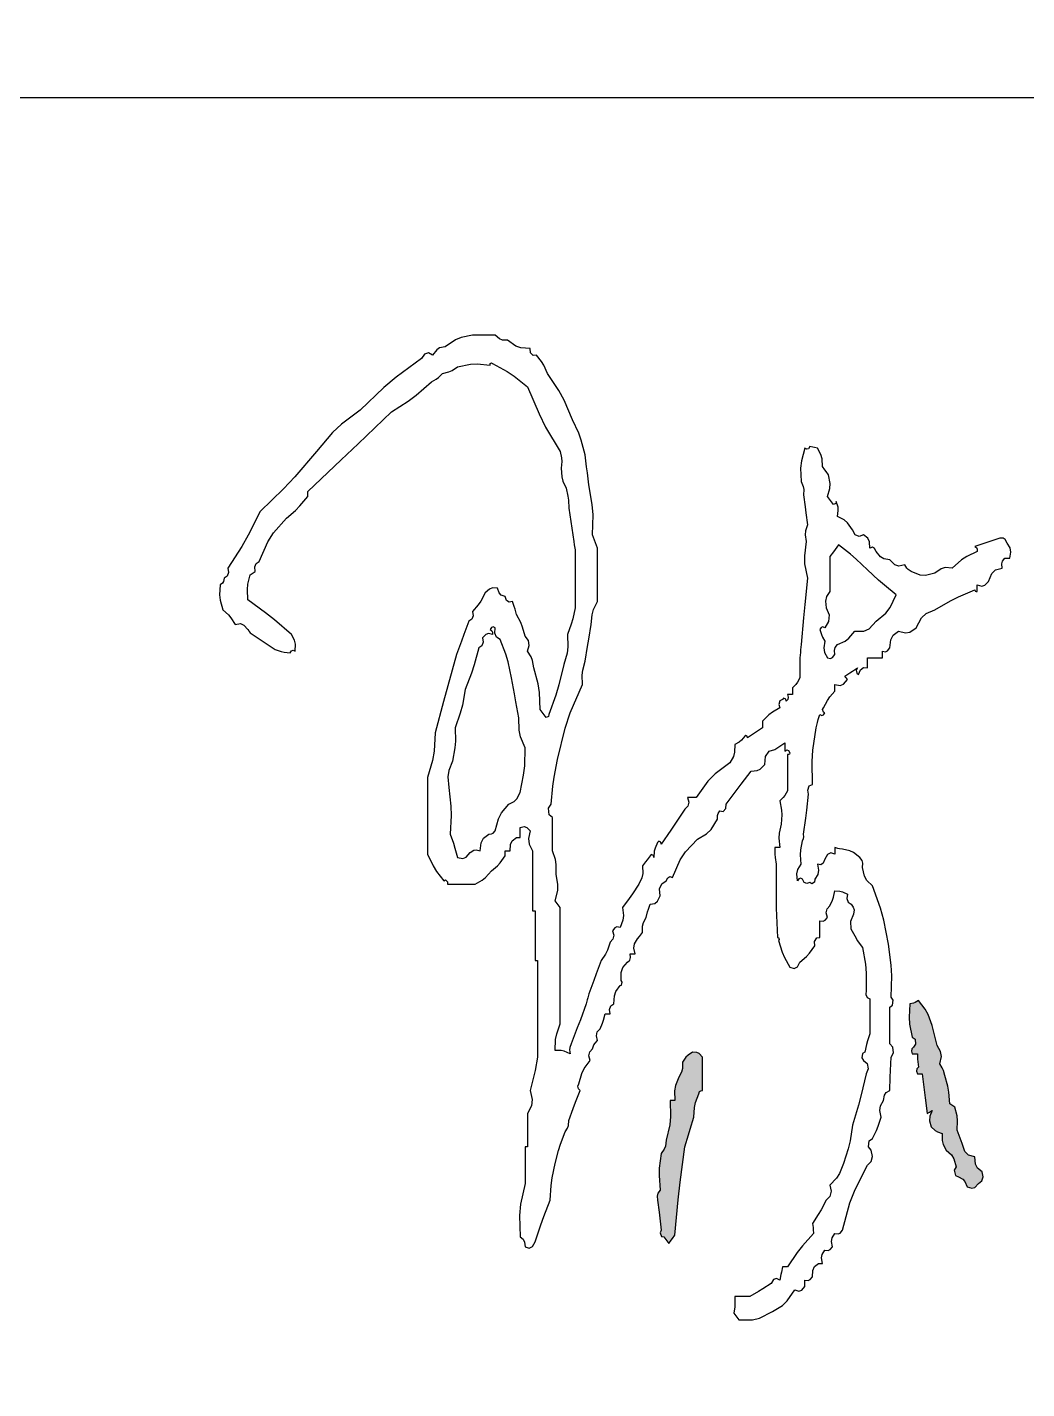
# Model space of a CAD drawing. Header units: millimetres. Extents: x 684742 to 685648, y 2544795 to 2545581.
# Drawn here: x 685608.5 to 685614.19, y 2545232.44 to 2545240.19 of the extents above; entities that cross this region are included whole.
import ezdxf

# ---------------------------------------------------------------- set-up
doc = ezdxf.new("R2010")
doc.units = ezdxf.units.MM
doc.layers.add('14', color=14, linetype='Continuous')
doc.layers.add('_0', color=7, linetype='Continuous')
doc.layers.add('JT-道路红线', color=7, linetype='Continuous', lineweight=5)

# ---------------------------------------------------------------- blocks, each defined once
blk = doc.blocks.new('dianziq11')
h = blk.add_hatch(color=4)
h.paths.add_polyline_path([(1184147, -144693), (1184211, -144476), (1184243, -144368), (1184305, -144151), (1184320, -143976), (1184339, -143887), (1184396, -143729), (1184412, -143691), (1184431, -143674), (1184463, -143669), (1184463, -143428), (1184463, -143307), (1184463, -143066), (1184402, -143003), (1184360, -142982), (1184283, -142976), (1184202, -143030), (1184163, -143068), (1184102, -143157), (1184102, -143271), (1184085, -143336), (1184034, -143428), (1183975, -143582), (1183960, -143677), (1183966, -143849), (1183930, -143849), (1183912, -143849), (1183876, -143849), (1183884, -144140), (1183870, -144293), (1183808, -144572), (1183794, -144678), (1183773, -144734), (1183717, -144813), (1183682, -145074), (1183677, -145211), (1183695, -145476), (1183655, -145530), (1183642, -145581), (1183650, -145656), (1183677, -145873), (1183690, -145981), (1183717, -146198), (1183697, -146245), (1183722, -146312), (1183763, -146319), (1183799, -146367), (1183817, -146391), (1183853, -146439), (1183898, -146379), (1183921, -146349), (1183966, -146289), (1184023, -145648), (1184060, -145328)])
h.paths.add_polyline_path([(1188924, -143700), (1188905, -143594), (1188849, -143398), (1188823, -143307), (1188804, -143263), (1188759, -143187), (1188786, -143057), (1188773, -142964), (1188713, -142856), (1188677, -142711), (1188659, -142639), (1188623, -142494), (1188549, -142293), (1188496, -142197), (1188374, -142042), (1188313, -142076), (1188281, -142089), (1188216, -142103), (1188201, -142344), (1188211, -142472), (1188261, -142705), (1188310, -142740), (1188321, -142832), (1188284, -142886), (1188255, -142917), (1188247, -142960), (1188261, -143006), (1188297, -143006), (1188315, -143006), (1188352, -143006), (1188356, -143103), (1188361, -143152), (1188374, -143247), (1188345, -143279), (1188337, -143322), (1188352, -143368), (1188388, -143368), (1188406, -143368), (1188442, -143368), (1188478, -143657), (1188496, -143801), (1188532, -144090), (1188569, -144066), (1188587, -144054), (1188623, -144030), (1188577, -144134), (1188571, -144217), (1188600, -144331), (1188677, -144392), (1188719, -144417), (1188804, -144452), (1188801, -144577), (1188817, -144650), (1188872, -144753), (1188968, -144838), (1189011, -144910), (1189052, -145054), (1189019, -145116), (1189043, -145211), (1189098, -145235), (1189175, -145276), (1189213, -145320), (1189256, -145415), (1189337, -145442), (1189395, -145425), (1189459, -145355), (1189518, -145306), (1189541, -145234), (1189527, -145144), (1189443, -145079), (1189405, -145002), (1189391, -144873), (1189278, -144843), (1189212, -144773), (1189165, -144632), (1189129, -144536), (1189111, -144488), (1189075, -144391), (1189080, -144221), (1189070, -144131), (1189030, -143970), (1188994, -143946), (1188976, -143934), (1188939, -143910)])
h.paths.add_polyline_path([(1200707, -143484), (1200689, -143402), (1200627, -143307), (1200606, -143249), (1200559, -143223), (1200514, -143247), (1200479, -143110), (1200474, -143029), (1200491, -142886), (1200501, -142802), (1200441, -142722), (1200378, -142735), (1200343, -142752), (1200312, -142742), (1200288, -142705), (1200311, -142636), (1200293, -142561), (1200242, -142524), (1200182, -142460), (1200139, -142439), (1200061, -142434), (1199970, -142418), (1199915, -142433), (1199835, -142494), (1199877, -142521), (1199888, -142598), (1199858, -142645), (1199824, -142759), (1199814, -142823), (1199813, -142946), (1199845, -143006), (1199835, -143084), (1199790, -143127), (1199683, -143154), (1199628, -143160), (1199519, -143157), (1199491, -143085), (1199443, -143053), (1199383, -143066), (1199344, -143122), (1199332, -143171), (1199338, -143247), (1199195, -143209), (1199108, -143223), (1198976, -143307), (1198651, -143307), (1198488, -143307), (1198163, -143307), (1198000, -143259), (1197918, -143235), (1197756, -143187), (1197620, -143187), (1197620, -143247), (1197683, -143300), (1197727, -143315), (1197801, -143307), (1197837, -143355), (1197855, -143380), (1197891, -143428), (1198198, -143452), (1198355, -143446), (1198660, -143398), (1198928, -143336), (1199066, -143324), (1199338, -143337), (1199530, -143259), (1199635, -143240), (1199835, -143247), (1199861, -143134), (1199880, -143078), (1199926, -142976), (1199977, -142921), (1199993, -142848), (1199971, -142765), (1199991, -142762), (1200006, -142772), (1200016, -142795), (1200077, -142823), (1200122, -142814), (1200175, -142765), (1200221, -142928), (1200260, -143007), (1200355, -143127), (1200414, -143263), (1200406, -143395), (1200333, -143518), (1200146, -143650), (1200042, -143700), (1199835, -143759), (1199588, -143840), (1199457, -143859), (1199202, -143849), (1199094, -143898), (1199040, -143922), (1198931, -143970), (1198642, -143970), (1198497, -143970), (1198208, -143970), (1198208, -143946), (1198208, -143934), (1198208, -143910), (1197991, -143910), (1197882, -143910), (1197665, -143910), (1197578, -143816), (1197504, -143791), (1197394, -143819), (1197105, -143771), (1196960, -143747), (1196671, -143699), (1196523, -143674), (1196448, -143650), (1196309, -143578), (1196128, -143530), (1196038, -143506), (1195857, -143458), (1195586, -143372), (1195450, -143329), (1195179, -143247), (1195179, -143307), (1195179, -143368), (1195305, -143416), (1195368, -143440), (1195495, -143488), (1195485, -143568), (1195509, -143632), (1195563, -143669), (1195583, -143604), (1195623, -143572), (1195676, -143578), (1195766, -143594), (1195811, -143600), (1195902, -143608), (1195902, -143657), (1195902, -143681), (1195902, -143729), (1195975, -143722), (1196011, -143716), (1196083, -143699), (1196127, -143710), (1196153, -143735), (1196173, -143789), (1196410, -143773), (1196534, -143792), (1196761, -143879), (1196926, -143880), (1197012, -143899), (1197168, -143970), (1197385, -143970), (1197493, -143970), (1197710, -143970), (1197723, -144016), (1197773, -144033), (1197801, -144000), (1197912, -143989), (1197977, -144011), (1198072, -144090), (1198470, -144090), (1198669, -144090), (1199067, -144090), (1199157, -144042), (1199202, -144018), (1199293, -143970), (1199508, -143932), (1199618, -143926), (1199835, -143940), (1199922, -143898), (1199969, -143886), (1200061, -143879), (1200089, -143951), (1200137, -143984), (1200197, -143970), (1200233, -143873), (1200251, -143825), (1200288, -143729), (1200347, -143743), (1200396, -143711), (1200423, -143639), (1200526, -143592), (1200587, -143585), (1200694, -143608)])
for p, q in [((1179992, -130080), (1179807, -130207)), ((1180097, -130036), (1179992, -130080)), ((1180304, -129997), (1180097, -130036)), ((1180467, -129997), (1180304, -129997)), ((1180548, -129997), (1180467, -129997)), ((1180711, -129997), (1180548, -129997)), ((1180791, -130064), (1180711, -129997)), ((1180842, -130084), (1180791, -130064)), ((1180937, -130087), (1180842, -130084)), ((1181085, -130194), (1180937, -130087)), ((1179435, -130339), (1179377, -130418)), ((1179503, -130319), (1179435, -130339)), ((1179580, -130358), (1179503, -130319)), ((1179653, -130264), (1179580, -130358)), ((1179707, -130228), (1179653, -130264)), ((1179807, -130207), (1179707, -130228)), ((1181175, -130227), (1181085, -130194)), ((1181344, -130238), (1181175, -130227)), ((1181350, -130314), (1181344, -130238)), ((1181399, -130367), (1181350, -130314)), ((1181457, -130358), (1181399, -130367)), ((1181552, -130473), (1181457, -130358)), ((1179377, -130418), (1178918, -130755)), ((1179874, -130663), (1179931, -130638)), ((1179931, -130638), (1180033, -130569)), ((1180033, -130569), (1180265, -130520)), ((1180265, -130520), (1180386, -130514)), ((1180386, -130514), (1180620, -130539)), ((1180620, -130539), (1180623, -130512)), ((1180623, -130512), (1180648, -130495)), ((1180648, -130495), (1180666, -130509)), ((1180666, -130509), (1180928, -130651)), ((1181595, -130542), (1181552, -130473)), ((1181660, -130689), (1181595, -130542)), ((1178918, -130755), (1178694, -130943)), ((1179281, -131084), (1179558, -130840)), ((1179558, -130840), (1179644, -130793)), ((1179644, -130793), (1179686, -130762)), ((1179686, -130762), (1179761, -130689)), ((1179761, -130689), (1179874, -130663)), ((1180928, -130651), (1181056, -130736)), ((1181056, -130736), (1181299, -130930)), ((1181866, -131000), (1181660, -130689)), ((1178694, -130943), (1178269, -131352)), ((1179135, -131194), (1179281, -131084)), ((1181299, -130930), (1181507, -131422)), ((1181959, -131172), (1181866, -131000)), ((1178269, -131352), (1177931, -131606)), ((1178834, -131382), (1179135, -131194)), ((1182112, -131532), (1181959, -131172)), ((1177931, -131606), (1177769, -131760)), ((1178230, -131962), (1178834, -131382)), ((1181507, -131422), (1181625, -131660)), ((1182223, -131771), (1182112, -131532)), ((1177769, -131760), (1177478, -132105)), ((1181625, -131660), (1181886, -132105)), ((1182269, -131900), (1182223, -131771)), ((1177478, -132105), (1177086, -132561)), ((1177927, -132251), (1178230, -131962)), ((1181886, -132105), (1181913, -132220)), ((1182338, -132165), (1182269, -131900)), ((1186317, -132044), (1186255, -132274)), ((1186352, -132063), (1186317, -132044)), ((1186384, -132053), (1186352, -132063)), ((1186407, -132014), (1186384, -132053)), ((1186462, -132023), (1186407, -132014)), ((1186489, -132029), (1186462, -132023)), ((1186543, -132044), (1186489, -132029)), ((1186607, -132157), (1186543, -132044)), ((1177320, -132827), (1177927, -132251)), ((1181918, -132285), (1181909, -132406)), ((1181913, -132220), (1181918, -132285)), ((1182367, -132381), (1182338, -132165)), ((1186255, -132274), (1186240, -132403)), ((1186628, -132235), (1186607, -132157)), ((1186634, -132376), (1186628, -132235)), ((1177086, -132561), (1176881, -132779)), ((1181909, -132406), (1181916, -132558)), ((1181916, -132558), (1181937, -132640)), ((1182380, -132490), (1182367, -132381)), ((1182406, -132707), (1182380, -132490)), ((1186240, -132403), (1186249, -132647)), ((1186679, -132436), (1186634, -132376)), ((1186701, -132466), (1186679, -132436)), ((1186747, -132526), (1186701, -132466)), ((1186773, -132679), (1186747, -132526)), ((1176881, -132779), (1176461, -133189)), ((1177320, -132864), (1177320, -132827)), ((1181937, -132640), (1181999, -132767)), ((1181999, -132767), (1182029, -132908)), ((1182470, -133060), (1182406, -132707)), ((1186249, -132647), (1186286, -132733)), ((1186286, -132733), (1186296, -132788)), ((1186296, -132788), (1186294, -132888)), ((1186724, -132918), (1186768, -132772)), ((1186768, -132772), (1186773, -132679)), ((1177098, -133169), (1177176, -133089)), ((1177176, -133089), (1177320, -132918)), ((1177320, -132882), (1177320, -132864)), ((1177320, -132918), (1177320, -132882)), ((1182029, -132908), (1182038, -132982)), ((1182038, -132982), (1182045, -133129)), ((1182484, -133247), (1182470, -133060)), ((1186294, -132888), (1186322, -133104)), ((1186322, -133104), (1186335, -133213)), ((1186760, -132966), (1186724, -132918)), ((1186778, -132990), (1186760, -132966)), ((1186814, -133038), (1186778, -132990)), ((1186837, -133062), (1186814, -133038)), ((1186875, -133045), (1186837, -133062)), ((1186882, -133008), (1186875, -133045)), ((1186916, -133108), (1186882, -133008)), ((1176461, -133189), (1176244, -133616)), ((1176701, -133575), (1176936, -133309)), ((1176936, -133309), (1177098, -133169)), ((1182045, -133129), (1182081, -133369)), ((1182474, -133610), (1182484, -133247)), ((1186335, -133213), (1186362, -133430)), ((1186905, -133279), (1186921, -133172)), ((1187027, -133340), (1186905, -133279)), ((1186921, -133172), (1186916, -133108)), ((1187087, -133394), (1187027, -133340)), ((1176596, -133740), (1176701, -133575)), ((1182081, -133369), (1182099, -133490)), ((1182099, -133490), (1182135, -133731)), ((1186325, -133540), (1186320, -133613)), ((1186362, -133430), (1186325, -133540)), ((1187176, -133520), (1187087, -133394)), ((1187228, -133611), (1187176, -133520)), ((1176126, -133822), (1175873, -134213)), ((1176244, -133616), (1176126, -133822)), ((1176438, -134092), (1176596, -133740)), ((1182135, -133731), (1182144, -133791)), ((1182144, -133791), (1182149, -133821)), ((1182149, -133821), (1182158, -133881)), ((1182510, -133707), (1182474, -133610)), ((1182528, -133755), (1182510, -133707)), ((1182564, -133851), (1182528, -133755)), ((1186340, -133731), (1186307, -133993)), ((1186320, -133613), (1186340, -133731)), ((1186927, -133791), (1186864, -133875)), ((1187140, -133963), (1186927, -133791)), ((1187297, -133642), (1187228, -133611)), ((1187380, -133610), (1187297, -133642)), ((1187453, -133669), (1187380, -133610)), ((1187485, -133738), (1187453, -133669)), ((1187493, -133851), (1187485, -133738)), ((1187540, -133837), (1187493, -133851)), ((1187579, -133857), (1187540, -133837)), ((1189572, -133761), (1189391, -133821)), ((1189391, -133821), (1189420, -133843)), ((1189420, -133843), (1189432, -133868)), ((1189663, -133731), (1189572, -133761)), ((1189844, -133671), (1189663, -133731)), ((1189904, -133673), (1189844, -133671)), ((1189941, -133698), (1189904, -133673)), ((1189979, -133761), (1189941, -133698)), ((1190032, -133847), (1189979, -133761)), ((1176384, -134129), (1176438, -134092)), ((1182158, -133881), (1182158, -134303)), ((1182564, -134237), (1182564, -133851)), ((1186307, -133993), (1186312, -134137)), ((1186832, -133918), (1186769, -134002)), ((1186769, -134002), (1186769, -134255)), ((1186864, -133875), (1186832, -133918)), ((1187244, -134053), (1187140, -133963)), ((1187447, -134243), (1187244, -134053)), ((1187606, -133912), (1187579, -133857)), ((1187687, -134009), (1187606, -133912)), ((1187746, -134045), (1187687, -134009)), ((1187854, -134062), (1187746, -134045)), ((1187942, -134155), (1187854, -134062)), ((1189153, -134064), (1188985, -134213)), ((1189246, -134002), (1189153, -134064)), ((1189437, -133912), (1189246, -134002)), ((1189432, -133868), (1189437, -133912)), ((1189882, -134137), (1189895, -134087)), ((1189895, -134087), (1189934, -134032)), ((1189934, -134032), (1189970, -134032)), ((1189970, -134032), (1189988, -134032)), ((1189988, -134032), (1190024, -134032)), ((1190024, -134032), (1190045, -133924)), ((1190045, -133924), (1190032, -133847)), ((1175883, -134292), (1175859, -134357)), ((1175873, -134213), (1175883, -134292)), ((1176238, -134507), (1176280, -134333)), ((1176280, -134333), (1176316, -134309)), ((1176316, -134309), (1176334, -134297)), ((1176334, -134297), (1176370, -134273)), ((1176360, -134193), (1176384, -134129)), ((1176370, -134273), (1176360, -134193)), ((1182158, -134303), (1182158, -134514)), ((1182564, -134429), (1182564, -134237)), ((1186312, -134137), (1186362, -134393)), ((1186769, -134255), (1186769, -134381)), ((1187651, -134432), (1187447, -134243)), ((1188016, -134180), (1187942, -134155)), ((1188126, -134152), (1188016, -134180)), ((1188161, -134214), (1188126, -134152)), ((1188186, -134240), (1188161, -134214)), ((1188239, -134273), (1188186, -134240)), ((1188403, -134339), (1188239, -134273)), ((1188499, -134346), (1188403, -134339)), ((1188668, -134303), (1188499, -134346)), ((1188784, -134225), (1188668, -134303)), ((1188855, -134205), (1188784, -134225)), ((1188985, -134213), (1188855, -134205)), ((1189640, -134454), (1189700, -134311)), ((1189700, -134311), (1189768, -134245)), ((1189768, -134245), (1189889, -134213)), ((1189889, -134213), (1189882, -134137)), ((1175737, -134514), (1175723, -134695)), ((1175778, -134487), (1175737, -134514)), ((1175797, -134453), (1175778, -134487)), ((1175805, -134393), (1175797, -134453)), ((1175859, -134357), (1175805, -134393)), ((1176228, -134603), (1176238, -134507)), ((1180662, -134570), (1180607, -134592)), ((1180756, -134574), (1180662, -134570)), ((1180785, -134660), (1180756, -134574)), ((1182158, -134514), (1182158, -134935)), ((1182564, -134815), (1182564, -134429)), ((1186362, -134393), (1186317, -134875)), ((1186769, -134381), (1186769, -134634)), ((1187755, -134522), (1187651, -134432)), ((1187967, -134695), (1187755, -134522)), ((1189437, -134562), (1189437, -134514)), ((1189437, -134514), (1189518, -134541)), ((1189437, -134586), (1189437, -134562)), ((1189518, -134541), (1189575, -134524)), ((1189575, -134524), (1189640, -134454)), ((1175723, -134695), (1175733, -134796)), ((1175733, -134796), (1175783, -134966)), ((1176235, -134785), (1176228, -134603)), ((1176557, -135025), (1176235, -134785)), ((1180450, -134809), (1180404, -134876)), ((1180530, -134664), (1180450, -134809)), ((1180607, -134592), (1180530, -134664)), ((1180823, -134702), (1180785, -134660)), ((1180892, -134725), (1180823, -134702)), ((1180919, -134797), (1180892, -134725)), ((1180968, -134829), (1180919, -134797)), ((1181027, -134815), (1180968, -134829)), ((1181058, -134910), (1181027, -134815)), ((1182490, -134964), (1182564, -134815)), ((1186706, -134728), (1186687, -134811)), ((1186687, -134811), (1186701, -134935)), ((1186769, -134634), (1186706, -134728)), ((1187858, -134925), (1187967, -134695)), ((1188668, -134966), (1188952, -134803)), ((1188952, -134803), (1189097, -134731)), ((1189097, -134731), (1189391, -134604)), ((1189391, -134604), (1189401, -134628)), ((1189401, -134628), (1189417, -134638)), ((1189417, -134638), (1189437, -134634)), ((1189437, -134634), (1189437, -134586)), ((1175783, -134966), (1175883, -135057)), ((1175883, -135057), (1175930, -135113)), ((1176716, -135151), (1176557, -135025)), ((1180314, -135075), (1180290, -135140)), ((1180404, -134876), (1180304, -134996)), ((1180304, -134996), (1180314, -135075)), ((1181071, -134958), (1181058, -134910)), ((1181095, -135056), (1181071, -134958)), ((1181175, -135198), (1181095, -135056)), ((1182158, -134935), (1182115, -135133)), ((1182451, -135237), (1182465, -135058)), ((1182465, -135058), (1182490, -134964)), ((1186317, -134875), (1186294, -135116)), ((1186701, -134935), (1186754, -135062)), ((1186754, -135062), (1186747, -135183)), ((1187606, -135176), (1187779, -135031)), ((1187779, -135031), (1187858, -134925)), ((1188429, -135116), (1188509, -135038)), ((1188509, -135038), (1188668, -134966)), ((1175930, -135113), (1176009, -135237)), ((1176009, -135237), (1176102, -135219)), ((1176102, -135219), (1176164, -135244)), ((1176164, -135244), (1176235, -135327)), ((1177026, -135417), (1176716, -135151)), ((1180236, -135176), (1180146, -135417)), ((1180290, -135140), (1180236, -135176)), ((1180644, -135289), (1180620, -135327)), ((1180676, -135278), (1180644, -135289)), ((1180711, -135297), (1180676, -135278)), ((1180706, -135394), (1180711, -135297)), ((1181208, -135280), (1181175, -135198)), ((1181253, -135447), (1181208, -135280)), ((1182087, -135231), (1182022, -135417)), ((1182115, -135133), (1182087, -135231)), ((1182407, -135502), (1182451, -135237)), ((1186294, -135116), (1186249, -135598)), ((1186612, -135289), (1186588, -135327)), ((1186644, -135278), (1186612, -135289)), ((1186679, -135297), (1186644, -135278)), ((1186747, -135183), (1186679, -135297)), ((1187384, -135354), (1187477, -135310)), ((1187477, -135310), (1187606, -135176)), ((1188215, -135373), (1188329, -135297)), ((1188329, -135297), (1188429, -135116)), ((1176235, -135327), (1176253, -135351)), ((1176253, -135351), (1176262, -135363)), ((1176262, -135363), (1176280, -135387)), ((1176280, -135387), (1176461, -135508)), ((1176461, -135508), (1176551, -135568)), ((1176551, -135568), (1176732, -135688)), ((1177080, -135520), (1177026, -135417)), ((1177097, -135593), (1177080, -135520)), ((1180100, -135538), (1180010, -135779)), ((1180146, -135417), (1180100, -135538)), ((1180495, -135557), (1180471, -135621)), ((1180543, -135415), (1180485, -135477)), ((1180485, -135477), (1180495, -135557)), ((1180592, -135398), (1180543, -135415)), ((1180666, -135417), (1180592, -135398)), ((1180620, -135327), (1180649, -135349)), ((1180649, -135349), (1180661, -135374)), ((1180661, -135374), (1180666, -135417)), ((1180736, -135464), (1180706, -135394)), ((1180801, -135508), (1180736, -135464)), ((1180904, -135772), (1180801, -135508)), ((1181313, -135525), (1181253, -135447)), ((1181328, -135615), (1181313, -135525)), ((1182022, -135417), (1182027, -135637)), ((1182384, -135634), (1182407, -135502)), ((1186588, -135327), (1186615, -135418)), ((1186615, -135418), (1186633, -135462)), ((1186633, -135462), (1186679, -135538)), ((1186679, -135538), (1186658, -135657)), ((1186905, -135598), (1187043, -135536)), ((1187043, -135536), (1187111, -135484)), ((1187111, -135484), (1187221, -135357)), ((1187221, -135357), (1187384, -135354)), ((1187854, -135658), (1187873, -135513)), ((1187873, -135513), (1187917, -135430)), ((1187917, -135430), (1188013, -135357)), ((1188013, -135357), (1188138, -135387)), ((1188138, -135387), (1188215, -135373)), ((1176732, -135688), (1176839, -135725)), ((1176839, -135725), (1176894, -135737)), ((1176894, -135737), (1177003, -135749)), ((1177003, -135749), (1177027, -135710)), ((1177027, -135710), (1177059, -135700)), ((1177059, -135700), (1177094, -135718)), ((1177094, -135718), (1177097, -135593)), ((1180010, -135779), (1179853, -136343)), ((1180417, -135658), (1180331, -135967)), ((1180471, -135621), (1180417, -135658)), ((1180945, -135913), (1180904, -135772)), ((1181299, -135718), (1181328, -135615)), ((1181363, -135822), (1181299, -135718)), ((1182012, -135754), (1181954, -135959)), ((1182027, -135637), (1182012, -135754)), ((1182338, -135899), (1182384, -135634)), ((1186236, -135742), (1186227, -135839)), ((1186240, -135694), (1186236, -135742)), ((1186249, -135598), (1186240, -135694)), ((1186658, -135657), (1186670, -135739)), ((1186670, -135739), (1186724, -135839)), ((1186818, -135831), (1186860, -135779)), ((1186853, -135703), (1186866, -135653)), ((1186860, -135779), (1186853, -135703)), ((1186866, -135653), (1186905, -135598)), ((1187719, -135767), (1187719, -135718)), ((1187719, -135718), (1187775, -135727)), ((1187719, -135791), (1187719, -135767)), ((1187719, -135839), (1187719, -135791)), ((1187775, -135727), (1187813, -135710)), ((1187813, -135710), (1187854, -135658)), ((1180331, -135967), (1180281, -136118)), ((1181005, -136200), (1180945, -135913)), ((1181388, -135889), (1181363, -135822)), ((1181412, -136020), (1181388, -135889)), ((1181491, -136308), (1181412, -136020)), ((1181954, -135959), (1181862, -136329)), ((1182288, -136150), (1182298, -136061)), ((1182298, -136061), (1182338, -135899)), ((1186227, -135839), (1186227, -135983)), ((1186227, -135983), (1186227, -136056)), ((1186227, -136056), (1186227, -136200)), ((1186724, -135839), (1186781, -135847)), ((1186781, -135847), (1186818, -135831)), ((1187176, -136079), (1187267, -136020)), ((1187267, -136020), (1187247, -136062)), ((1187247, -136062), (1187257, -136115)), ((1187289, -136140), (1187322, -136053)), ((1187322, -136053), (1187375, -136013)), ((1187375, -136013), (1187447, -136020)), ((1187447, -135911), (1187447, -135839)), ((1187447, -135839), (1187556, -135839)), ((1187447, -135947), (1187447, -135911)), ((1187447, -136020), (1187447, -135947)), ((1187556, -135839), (1187610, -135839)), ((1187610, -135839), (1187719, -135839)), ((1180281, -136118), (1180168, -136411)), ((1181059, -136489), (1181005, -136200)), ((1181514, -136466), (1181491, -136308)), ((1182293, -136321), (1182288, -136150)), ((1186180, -136281), (1186152, -136319)), ((1186227, -136200), (1186180, -136281)), ((1187015, -136313), (1187086, -136230)), ((1187040, -136170), (1187130, -136109)), ((1187059, -136194), (1187040, -136170)), ((1187068, -136206), (1187059, -136194)), ((1187086, -136230), (1187068, -136206)), ((1187130, -136109), (1187176, -136079)), ((1187257, -136115), (1187289, -136140)), ((1179853, -136343), (1179776, -136626)), ((1180168, -136411), (1180118, -136697)), ((1181086, -136634), (1181059, -136489)), ((1181525, -136772), (1181514, -136466)), ((1181807, -136511), (1181683, -136863)), ((1181862, -136329), (1181807, -136511)), ((1182071, -136835), (1182293, -136321)), ((1186037, -136501), (1186001, -136501)), ((1186001, -136501), (1186015, -136547)), ((1186015, -136547), (1186007, -136590)), ((1186055, -136501), (1186037, -136501)), ((1186091, -136501), (1186055, -136501)), ((1186152, -136319), (1186091, -136381)), ((1186091, -136381), (1186091, -136429)), ((1186091, -136429), (1186091, -136453)), ((1186091, -136453), (1186091, -136501)), ((1186725, -136608), (1186767, -136546)), ((1186767, -136546), (1186860, -136441)), ((1186860, -136369), (1186860, -136321)), ((1186860, -136321), (1186953, -136338)), ((1186860, -136393), (1186860, -136369)), ((1186860, -136441), (1186860, -136393)), ((1186953, -136338), (1187015, -136313)), ((1179776, -136626), (1179626, -137194)), ((1180118, -136697), (1180081, -136838)), ((1181140, -136923), (1181086, -136634)), ((1181561, -136821), (1181525, -136772)), ((1185865, -136742), (1185731, -136821)), ((1185866, -136619), (1185847, -136682)), ((1185847, -136682), (1185865, -136742)), ((1185910, -136592), (1185866, -136619)), ((1185932, -136568), (1185910, -136592)), ((1185971, -136585), (1185932, -136568)), ((1185978, -136622), (1185971, -136585)), ((1186007, -136590), (1185978, -136622)), ((1186638, -136772), (1186656, -136742)), ((1186651, -136823), (1186638, -136772)), ((1186656, -136742), (1186725, -136608)), ((1180081, -136838), (1179987, -137104)), ((1181148, -137148), (1181140, -136923)), ((1181579, -136845), (1181561, -136821)), ((1181615, -136893), (1181579, -136845)), ((1181637, -136917), (1181615, -136893)), ((1181676, -136900), (1181637, -136917)), ((1181683, -136863), (1181676, -136900)), ((1181979, -137112), (1182071, -136835)), ((1185667, -136870), (1185548, -136983)), ((1185548, -136983), (1185548, -137031)), ((1185548, -137031), (1185548, -137055)), ((1185731, -136821), (1185667, -136870)), ((1186521, -137104), (1186544, -137006)), ((1186544, -137006), (1186558, -136957)), ((1186558, -136957), (1186588, -136863)), ((1186588, -136863), (1186623, -136882)), ((1186623, -136882), (1186655, -136871)), ((1186679, -136833), (1186651, -136823)), ((1186655, -136871), (1186679, -136833)), ((1179626, -137194), (1179605, -137526)), ((1179987, -137104), (1179991, -137346)), ((1181173, -137267), (1181148, -137148)), ((1181253, -137465), (1181173, -137267)), ((1181841, -137676), (1181979, -137112)), ((1185232, -137254), (1185169, -137331)), ((1185249, -137241), (1185232, -137254)), ((1185275, -137258), (1185249, -137241)), ((1185277, -137284), (1185275, -137258)), ((1185386, -137212), (1185277, -137284)), ((1185440, -137176), (1185386, -137212)), ((1185548, -137104), (1185440, -137176)), ((1185548, -137055), (1185548, -137104)), ((1186462, -137507), (1186521, -137104)), ((1179605, -137526), (1179577, -137695)), ((1179982, -137470), (1179942, -137706)), ((1179991, -137346), (1179982, -137470)), ((1181246, -137794), (1181253, -137465)), ((1185051, -137405), (1185045, -137546)), ((1185130, -137363), (1185051, -137405)), ((1185169, -137331), (1185130, -137363)), ((1185606, -137622), (1185668, -137528)), ((1185668, -137528), (1185775, -137495)), ((1185775, -137495), (1185847, -137447)), ((1185847, -137447), (1185883, -137423)), ((1185883, -137423), (1185955, -137375)), ((1185955, -137375), (1185955, -137435)), ((1185955, -137435), (1185955, -137465)), ((1185955, -137465), (1185955, -137525)), ((1185955, -137525), (1185990, -137506)), ((1185990, -137506), (1186022, -137517)), ((1186022, -137517), (1186046, -137555)), ((1186448, -137716), (1186462, -137507)), ((1179577, -137695), (1179490, -138007)), ((1179942, -137706), (1179872, -137878)), ((1181778, -137996), (1181841, -137676)), ((1184961, -137736), (1184691, -137938)), ((1185024, -137623), (1184961, -137736)), ((1185045, -137546), (1185024, -137623)), ((1185509, -137851), (1185594, -137766)), ((1185594, -137766), (1185606, -137622)), ((1186021, -137589), (1186001, -137586)), ((1186001, -137586), (1186001, -137851)), ((1186036, -137579), (1186021, -137589)), ((1186046, -137555), (1186036, -137579)), ((1186453, -138128), (1186448, -137716)), ((1179490, -138007), (1179490, -138561)), ((1179872, -137878), (1179855, -137993)), ((1179855, -137993), (1179874, -138188)), ((1181163, -138278), (1181227, -137961)), ((1181227, -137961), (1181246, -137794)), ((1181755, -138160), (1181778, -137996)), ((1184691, -137938), (1184563, -138070)), ((1185163, -138125), (1185345, -137887)), ((1185345, -137887), (1185451, -137880)), ((1185451, -137880), (1185509, -137851)), ((1186001, -137851), (1186001, -137983)), ((1186001, -137983), (1186001, -138248)), ((1179874, -138188), (1179910, -138522)), ((1181105, -138391), (1181163, -138278)), ((1181728, -138489), (1181755, -138160)), ((1184563, -138070), (1184350, -138368)), ((1184893, -138489), (1185072, -138246)), ((1185072, -138246), (1185163, -138125)), ((1186001, -138248), (1185954, -138329)), ((1186367, -138231), (1186396, -138155)), ((1186385, -138308), (1186367, -138231)), ((1186396, -138155), (1186453, -138128)), ((1179910, -138522), (1179915, -138694)), ((1180828, -138644), (1180959, -138489)), ((1180959, -138489), (1181056, -138441)), ((1181056, -138441), (1181105, -138391)), ((1181676, -138557), (1181728, -138489)), ((1184198, -138524), (1184147, -138579)), ((1184255, -138368), (1184192, -138368)), ((1184192, -138368), (1184214, -138451)), ((1184214, -138451), (1184198, -138524)), ((1184287, -138368), (1184255, -138368)), ((1184350, -138368), (1184287, -138368)), ((1184887, -138566), (1184893, -138489)), ((1185926, -138367), (1185865, -138429)), ((1185865, -138429), (1185894, -138593)), ((1185954, -138329), (1185926, -138367)), ((1186349, -138597), (1186385, -138308)), ((1179490, -138561), (1179490, -138838)), ((1179915, -138694), (1179897, -139031)), ((1180711, -138971), (1180773, -138752)), ((1180773, -138752), (1180828, -138644)), ((1181687, -138681), (1181676, -138557)), ((1181751, -138730), (1181687, -138681)), ((1181751, -138971), (1181751, -138730)), ((1184147, -138579), (1183975, -138832)), ((1184620, -138946), (1184735, -138760)), ((1184735, -138760), (1184738, -138695)), ((1184738, -138695), (1184749, -138659)), ((1184749, -138659), (1184780, -138609)), ((1184780, -138609), (1184837, -138618)), ((1184837, -138618), (1184887, -138566)), ((1185899, -138682), (1185888, -138850)), ((1185894, -138593), (1185899, -138682)), ((1186294, -139031), (1186331, -138742)), ((1186331, -138742), (1186349, -138597)), ((1179490, -138838), (1179490, -139392)), ((1180646, -139027), (1180673, -139012)), ((1180673, -139012), (1180711, -138971)), ((1181163, -138911), (1181236, -138891)), ((1181163, -138983), (1181163, -138911)), ((1181163, -139019), (1181163, -138983)), ((1181163, -139091), (1181163, -139019)), ((1181236, -138891), (1181286, -138908)), ((1181286, -138908), (1181344, -138971)), ((1181344, -138971), (1181312, -139111)), ((1181751, -139091), (1181751, -138971)), ((1183889, -138958), (1183717, -139212)), ((1183975, -138832), (1183889, -138958)), ((1184539, -139027), (1184620, -138946)), ((1185852, -139013), (1185847, -139105)), ((1185888, -138850), (1185852, -139013)), ((1179897, -139031), (1179957, -139196)), ((1179957, -139196), (1179984, -139281)), ((1180440, -139332), (1180458, -139187)), ((1180458, -139187), (1180502, -139104)), ((1180502, -139104), (1180598, -139031)), ((1180598, -139031), (1180646, -139027)), ((1180982, -139332), (1180990, -139219)), ((1180990, -139219), (1181022, -139150)), ((1181022, -139150), (1181095, -139091)), ((1181095, -139091), (1181122, -139091)), ((1181122, -139091), (1181136, -139091)), ((1181136, -139091), (1181163, -139091)), ((1181312, -139111), (1181324, -139214)), ((1181324, -139214), (1181389, -139332)), ((1181751, -139332), (1181751, -139091)), ((1183650, -139182), (1183607, -139281)), ((1183672, -139158), (1183650, -139182)), ((1183710, -139175), (1183672, -139158)), ((1183717, -139212), (1183710, -139175)), ((1184155, -139347), (1184373, -139121)), ((1184373, -139121), (1184539, -139027)), ((1185847, -139105), (1185865, -139272)), ((1186242, -139316), (1186272, -139151)), ((1186272, -139151), (1186292, -139109)), ((1186292, -139109), (1186297, -139081)), ((1186297, -139081), (1186294, -139031)), ((1179490, -139392), (1179587, -139605)), ((1179984, -139281), (1180033, -139453)), ((1180033, -139453), (1180126, -139470)), ((1180126, -139470), (1180188, -139445)), ((1180188, -139445), (1180259, -139362)), ((1180259, -139362), (1180324, -139320)), ((1180324, -139320), (1180368, -139313)), ((1180368, -139313), (1180440, -139332)), ((1180805, -139549), (1180892, -139423)), ((1180892, -139368), (1180892, -139332)), ((1180892, -139332), (1180928, -139332)), ((1180892, -139386), (1180892, -139368)), ((1180892, -139423), (1180892, -139386)), ((1180928, -139332), (1180946, -139332)), ((1180946, -139332), (1180982, -139332)), ((1181389, -139332), (1181389, -139766)), ((1181803, -139490), (1181751, -139332)), ((1181818, -139581), (1181803, -139490)), ((1183460, -139495), (1183433, -139531)), ((1183514, -139423), (1183460, -139495)), ((1183536, -139399), (1183514, -139423)), ((1183575, -139416), (1183536, -139399)), ((1183582, -139453), (1183575, -139416)), ((1183592, -139339), (1183582, -139453)), ((1183607, -139281), (1183592, -139339)), ((1183921, -139814), (1184058, -139496)), ((1184058, -139496), (1184155, -139347)), ((1185811, -139272), (1185775, -139272)), ((1185775, -139272), (1185775, -139393)), ((1185775, -139393), (1185780, -139454)), ((1185780, -139454), (1185797, -139573)), ((1185829, -139272), (1185811, -139272)), ((1185865, -139272), (1185829, -139272)), ((1186237, -139405), (1186242, -139316)), ((1186249, -139573), (1186237, -139405)), ((1186679, -139483), (1186649, -139553)), ((1186723, -139398), (1186679, -139483)), ((1186785, -139367), (1186723, -139398)), ((1186860, -139392), (1186785, -139367)), ((1186913, -139287), (1186860, -139272)), ((1186860, -139272), (1186860, -139320)), ((1186860, -139320), (1186860, -139344)), ((1186860, -139344), (1186860, -139392)), ((1186941, -139293), (1186913, -139287)), ((1186995, -139302), (1186941, -139293)), ((1187128, -139334), (1186995, -139302)), ((1187194, -139365), (1187128, -139334)), ((1187312, -139453), (1187194, -139365)), ((1187351, -139508), (1187312, -139453)), ((1187363, -139558), (1187351, -139508)), ((1179587, -139605), (1179648, -139705)), ((1179648, -139705), (1179784, -139874)), ((1180539, -139815), (1180643, -139694)), ((1180643, -139694), (1180753, -139606)), ((1180753, -139606), (1180805, -139549)), ((1181818, -139754), (1181818, -139581)), ((1181848, -139943), (1181818, -139754)), ((1183384, -139740), (1183368, -139820)), ((1183433, -139531), (1183378, -139603)), ((1183378, -139603), (1183384, -139740)), ((1185797, -139573), (1185794, -140103)), ((1186169, -139750), (1186187, -139668)), ((1186181, -139874), (1186169, -139750)), ((1186187, -139668), (1186249, -139573)), ((1186551, -139758), (1186498, -139844)), ((1186603, -139584), (1186543, -139573)), ((1186543, -139573), (1186563, -139681)), ((1186563, -139681), (1186551, -139758)), ((1186649, -139553), (1186603, -139584)), ((1187357, -139633), (1187363, -139558)), ((1187394, -139790), (1187357, -139633)), ((1179784, -139874), (1179814, -139858)), ((1179814, -139858), (1179851, -139891)), ((1179851, -139891), (1179852, -139934)), ((1179852, -139934), (1180051, -139934)), ((1180051, -139934), (1180150, -139934)), ((1180150, -139934), (1180349, -139934)), ((1180349, -139934), (1180477, -139865)), ((1180477, -139865), (1180539, -139815)), ((1181389, -139766), (1181389, -139983)), ((1181389, -139983), (1181389, -140416)), ((1181843, -140053), (1181848, -139943)), ((1183310, -139934), (1183197, -140108)), ((1183368, -139820), (1183310, -139934)), ((1183687, -140022), (1183725, -139931)), ((1183725, -139931), (1183808, -139874)), ((1183808, -139874), (1183835, -139820)), ((1183835, -139820), (1183873, -139799)), ((1183873, -139799), (1183921, -139814)), ((1186206, -139837), (1186181, -139874)), ((1186237, -139827), (1186206, -139837)), ((1186272, -139844), (1186237, -139827)), ((1186306, -139905), (1186272, -139844)), ((1186352, -139925), (1186306, -139905)), ((1186407, -139904), (1186352, -139925)), ((1186444, -139927), (1186407, -139904)), ((1186490, -139897), (1186444, -139927)), ((1186498, -139844), (1186490, -139897)), ((1187437, -139870), (1187394, -139790)), ((1187538, -139965), (1187437, -139870)), ((1187683, -140371), (1187538, -139965)), ((1181796, -140236), (1181843, -140053)), ((1181832, -140284), (1181796, -140236)), ((1183138, -140193), (1183017, -140356)), ((1183197, -140108), (1183138, -140193)), ((1183599, -140286), (1183651, -140243)), ((1183651, -140243), (1183695, -140145)), ((1183695, -140145), (1183687, -140022)), ((1185794, -140103), (1185798, -140369)), ((1186769, -140326), (1186815, -140224)), ((1186815, -140224), (1186834, -140168)), ((1186834, -140168), (1186860, -140055)), ((1186860, -140055), (1186952, -140065)), ((1186952, -140065), (1186998, -140077)), ((1186998, -140077), (1187086, -140115)), ((1187086, -140115), (1187075, -140195)), ((1187075, -140195), (1187099, -140259)), ((1181389, -140416), (1181407, -140416)), ((1181407, -140416), (1181416, -140416)), ((1181416, -140416), (1181434, -140416)), ((1181434, -140416), (1181434, -140778)), ((1181850, -140308), (1181832, -140284)), ((1181886, -140356), (1181850, -140308)), ((1181886, -141199), (1181886, -140356)), ((1183017, -140356), (1183033, -140501)), ((1183033, -140501), (1183022, -140588)), ((1183446, -140537), (1183470, -140439)), ((1183470, -140439), (1183484, -140390)), ((1183484, -140390), (1183514, -140296)), ((1183514, -140296), (1183599, -140286)), ((1185798, -140369), (1185820, -140898)), ((1186702, -140454), (1186718, -140381)), ((1186724, -140537), (1186702, -140454)), ((1186718, -140381), (1186769, -140326)), ((1187099, -140259), (1187153, -140296)), ((1187199, -140477), (1187140, -140613)), ((1187153, -140296), (1187193, -140351)), ((1187193, -140351), (1187206, -140401)), ((1187206, -140401), (1187199, -140477)), ((1187743, -140585), (1187683, -140371)), ((1182877, -140725), (1182836, -140778)), ((1182915, -140709), (1182877, -140725)), ((1182971, -140717), (1182915, -140709)), ((1183022, -140588), (1182971, -140717)), ((1183378, -140694), (1183395, -140628)), ((1183378, -140808), (1183378, -140694)), ((1183395, -140628), (1183446, -140537)), ((1186588, -140717), (1186588, -140597)), ((1186588, -140597), (1186645, -140606)), ((1186588, -140778), (1186588, -140717)), ((1186645, -140606), (1186682, -140589)), ((1186682, -140589), (1186724, -140537)), ((1187140, -140613), (1187148, -140745)), ((1187148, -140745), (1187221, -140868)), ((1187832, -141019), (1187743, -140585)), ((1181434, -140778), (1181434, -140958)), ((1181434, -140958), (1181434, -141320)), ((1182791, -140988), (1182745, -141133)), ((1182842, -140934), (1182791, -140988)), ((1182836, -140778), (1182858, -140860)), ((1182858, -140860), (1182842, -140934)), ((1183235, -141014), (1183288, -140928)), ((1183288, -140928), (1183324, -140880)), ((1183324, -140880), (1183342, -140856)), ((1183342, -140856), (1183378, -140808)), ((1185820, -140898), (1185840, -140901)), ((1185840, -140901), (1185853, -140935)), ((1185853, -140935), (1185842, -140958)), ((1185842, -140958), (1185903, -141164)), ((1186491, -140972), (1186531, -140906)), ((1186498, -141049), (1186491, -140972)), ((1186531, -140906), (1186588, -140898)), ((1186588, -140898), (1186588, -140778)), ((1187221, -140868), (1187268, -140960)), ((1187268, -140960), (1187296, -141004)), ((1181886, -141621), (1181886, -141199)), ((1182711, -141203), (1182632, -141320)), ((1182745, -141133), (1182711, -141203)), ((1183163, -141262), (1183152, -141199)), ((1183152, -141199), (1183188, -141199)), ((1183188, -141199), (1183206, -141199)), ((1183206, -141199), (1183243, -141199)), ((1183222, -141092), (1183235, -141014)), ((1183243, -141199), (1183222, -141092)), ((1185903, -141164), (1185946, -141264)), ((1186344, -141245), (1186399, -141183)), ((1186399, -141183), (1186498, -141049)), ((1187296, -141004), (1187357, -141079)), ((1187357, -141079), (1187412, -141386)), ((1187880, -141399), (1187832, -141019)), ((1181434, -141320), (1181452, -141320)), ((1181452, -141320), (1181461, -141320)), ((1181461, -141320), (1181479, -141320)), ((1181479, -141320), (1181479, -142018)), ((1182632, -141320), (1182542, -141561)), ((1182991, -141536), (1183023, -141443)), ((1183023, -141443), (1183107, -141350)), ((1183107, -141350), (1183148, -141314)), ((1183148, -141314), (1183163, -141262)), ((1185946, -141264), (1186046, -141440)), ((1186046, -141440), (1186121, -141465)), ((1186121, -141465), (1186183, -141434)), ((1186183, -141434), (1186227, -141350)), ((1186227, -141350), (1186344, -141245)), ((1187412, -141386), (1187425, -141547)), ((1187889, -141596), (1187880, -141399)), ((1181886, -142464), (1181886, -141621)), ((1182497, -141681), (1182406, -141922)), ((1182542, -141561), (1182497, -141681)), ((1182994, -141681), (1182991, -141536)), ((1183012, -141711), (1182994, -141681)), ((1182999, -141762), (1183012, -141711)), ((1187425, -141547), (1187425, -141862)), ((1187877, -141982), (1187889, -141596)), ((1182406, -141922), (1182388, -141994)), ((1182858, -142103), (1182871, -141958)), ((1182871, -141958), (1182898, -141879)), ((1182898, -141879), (1182971, -141771)), ((1182971, -141771), (1182999, -141762)), ((1187425, -141862), (1187420, -141932)), ((1187420, -141932), (1187444, -141985)), ((1181479, -142018), (1181479, -142368)), ((1182361, -142103), (1182253, -142392)), ((1182379, -142030), (1182361, -142103)), ((1182388, -141994), (1182379, -142030)), ((1182780, -142204), (1182804, -142139)), ((1182791, -142283), (1182780, -142204)), ((1182804, -142139), (1182858, -142103)), ((1187444, -141985), (1187493, -142012)), ((1187493, -142012), (1187493, -142265)), ((1187854, -142163), (1187903, -142128)), ((1187854, -142428), (1187854, -142163)), ((1187914, -142036), (1187877, -141982)), ((1187903, -142128), (1187914, -142036)), ((1188216, -142103), (1188201, -142344)), ((1188281, -142089), (1188216, -142103)), ((1188313, -142076), (1188281, -142089)), ((1188374, -142042), (1188313, -142076)), ((1188496, -142197), (1188374, -142042)), ((1188549, -142293), (1188496, -142197)), ((1181479, -142368), (1181479, -143066)), ((1181825, -142645), (1181886, -142464)), ((1182253, -142392), (1182198, -142536)), ((1182610, -142554), (1182655, -142453)), ((1182655, -142453), (1182674, -142397)), ((1182674, -142397), (1182700, -142283)), ((1182700, -142283), (1182736, -142283)), ((1182736, -142283), (1182754, -142283)), ((1182754, -142283), (1182791, -142283)), ((1187493, -142265), (1187493, -142392)), ((1187493, -142392), (1187493, -142645)), ((1187854, -142560), (1187854, -142428)), ((1188201, -142344), (1188211, -142472)), ((1188211, -142472), (1188261, -142705)), ((1188623, -142494), (1188549, -142293)), ((1181806, -142748), (1181825, -142645)), ((1182198, -142536), (1182090, -142825)), ((1182543, -142682), (1182558, -142609)), ((1182564, -142765), (1182543, -142682)), ((1182558, -142609), (1182610, -142554)), ((1187493, -142645), (1187449, -142773)), ((1187854, -142825), (1187854, -142560)), ((1188261, -142705), (1188310, -142740)), ((1188659, -142639), (1188623, -142494)), ((1188677, -142711), (1188659, -142639)), ((1188713, -142856), (1188677, -142711)), ((1181796, -142946), (1181806, -142748)), ((1181906, -142946), (1181796, -142946)), ((1181963, -142959), (1181906, -142946)), ((1182067, -143006), (1181963, -142959)), ((1182065, -142891), (1182059, -142934)), ((1182059, -142934), (1182067, -143006)), ((1182090, -142825), (1182065, -142891)), ((1182423, -142971), (1182474, -142916)), ((1182474, -142916), (1182498, -142846)), ((1182498, -142846), (1182519, -142812)), ((1182519, -142812), (1182564, -142765)), ((1187431, -142840), (1187402, -142976)), ((1187449, -142773), (1187431, -142840)), ((1187910, -142889), (1187854, -142825)), ((1187919, -142987), (1187910, -142889)), ((1188255, -142917), (1188247, -142960)), ((1188247, -142960), (1188261, -143006)), ((1188284, -142886), (1188255, -142917)), ((1188321, -142832), (1188284, -142886)), ((1188310, -142740), (1188321, -142832)), ((1188773, -142964), (1188713, -142856)), ((1188786, -143057), (1188773, -142964)), ((1181479, -143066), (1181436, -143311)), ((1182324, -143271), (1182429, -143127)), ((1182407, -143044), (1182423, -142971)), ((1182429, -143127), (1182407, -143044)), ((1184163, -143068), (1184102, -143157)), ((1184102, -143157), (1184102, -143271)), ((1184202, -143030), (1184163, -143068)), ((1184283, -142976), (1184202, -143030)), ((1184360, -142982), (1184283, -142976)), ((1184402, -143003), (1184360, -142982)), ((1184463, -143066), (1184402, -143003)), ((1184463, -143307), (1184463, -143066)), ((1187361, -143003), (1187349, -143080)), ((1187349, -143080), (1187380, -143127)), ((1187402, -142976), (1187361, -143003)), ((1187380, -143127), (1187442, -143180)), ((1187442, -143180), (1187461, -143281)), ((1187867, -143307), (1187877, -143066)), ((1187877, -143066), (1187919, -142987)), ((1188261, -143006), (1188297, -143006)), ((1188297, -143006), (1188315, -143006)), ((1188315, -143006), (1188352, -143006)), ((1188352, -143006), (1188356, -143103)), ((1188356, -143103), (1188361, -143152)), ((1188361, -143152), (1188374, -143247)), ((1188759, -143187), (1188786, -143057)), ((1188804, -143263), (1188759, -143187)), ((1181408, -143432), (1181344, -143669)), ((1181436, -143311), (1181408, -143432)), ((1182225, -143548), (1182281, -143362)), ((1182281, -143362), (1182324, -143271)), ((1184034, -143428), (1183975, -143582)), ((1184085, -143336), (1184034, -143428)), ((1184102, -143271), (1184085, -143336)), ((1184463, -143428), (1184463, -143307)), ((1184463, -143669), (1184463, -143428)), ((1187425, -143368), (1187338, -143747)), ((1187461, -143281), (1187425, -143368)), ((1187854, -143669), (1187862, -143428)), ((1187862, -143428), (1187867, -143307)), ((1188345, -143279), (1188337, -143322)), ((1188337, -143322), (1188352, -143368)), ((1188374, -143247), (1188345, -143279)), ((1188352, -143368), (1188388, -143368)), ((1188388, -143368), (1188406, -143368)), ((1188406, -143368), (1188442, -143368)), ((1188442, -143368), (1188478, -143657)), ((1188823, -143307), (1188804, -143263)), ((1188849, -143398), (1188823, -143307)), ((1188905, -143594), (1188849, -143398)), ((1181344, -143669), (1181381, -143832)), ((1182167, -143885), (1182248, -143669)), ((1182207, -143592), (1182225, -143548)), ((1182217, -143642), (1182207, -143592)), ((1182248, -143669), (1182217, -143642)), ((1183975, -143582), (1183960, -143677)), ((1183960, -143677), (1183966, -143849)), ((1184396, -143729), (1184412, -143691)), ((1184412, -143691), (1184431, -143674)), ((1184431, -143674), (1184463, -143669)), ((1187790, -143707), (1187854, -143669)), ((1188478, -143657), (1188496, -143801)), ((1188924, -143700), (1188905, -143594)), ((1188939, -143910), (1188924, -143700)), ((1181369, -143948), (1181299, -144090)), ((1181381, -143832), (1181369, -143948)), ((1182126, -143994), (1182167, -143885)), ((1183912, -143849), (1183876, -143849)), ((1183876, -143849), (1183884, -144140)), ((1183930, -143849), (1183912, -143849)), ((1183966, -143849), (1183930, -143849)), ((1184320, -143976), (1184339, -143887)), ((1184339, -143887), (1184396, -143729)), ((1187288, -143934), (1187176, -144301)), ((1187338, -143747), (1187288, -143934)), ((1187673, -144031), (1187686, -143948)), ((1187686, -143948), (1187741, -143849)), ((1187741, -143849), (1187758, -143758)), ((1187758, -143758), (1187790, -143707)), ((1188496, -143801), (1188532, -144090)), ((1188976, -143934), (1188939, -143910)), ((1188994, -143946), (1188976, -143934)), ((1189030, -143970), (1188994, -143946)), ((1181299, -144090), (1181299, -144331)), ((1182045, -144211), (1182126, -143994)), ((1183884, -144140), (1183870, -144293)), ((1184243, -144368), (1184305, -144151)), ((1184305, -144151), (1184320, -143976)), ((1187643, -144314), (1187696, -144151)), ((1187696, -144151), (1187673, -144031)), ((1188532, -144090), (1188569, -144066)), ((1188569, -144066), (1188587, -144054)), ((1188577, -144134), (1188571, -144217)), ((1188623, -144030), (1188577, -144134)), ((1188587, -144054), (1188623, -144030)), ((1189070, -144131), (1189030, -143970)), ((1189080, -144221), (1189070, -144131)), ((1181299, -144331), (1181299, -144452)), ((1181894, -144644), (1181977, -144422)), ((1181977, -144422), (1182022, -144353)), ((1182022, -144353), (1182038, -144302)), ((1182038, -144302), (1182045, -144211)), ((1183870, -144293), (1183808, -144572)), ((1184211, -144476), (1184243, -144368)), ((1187176, -144301), (1187135, -144585)), ((1187538, -144542), (1187611, -144394)), ((1187611, -144394), (1187643, -144314)), ((1188571, -144217), (1188600, -144331)), ((1188600, -144331), (1188677, -144392)), ((1188677, -144392), (1188719, -144417)), ((1188719, -144417), (1188804, -144452)), ((1189075, -144391), (1189080, -144221)), ((1189111, -144488), (1189075, -144391)), ((1181299, -144452), (1181299, -144693)), ((1181858, -144759), (1181894, -144644)), ((1183794, -144678), (1183773, -144734)), ((1183808, -144572), (1183794, -144678)), ((1184147, -144693), (1184211, -144476)), ((1187135, -144585), (1187102, -144727)), ((1187470, -144693), (1187482, -144583)), ((1187482, -144583), (1187538, -144542)), ((1188804, -144452), (1188801, -144577)), ((1188801, -144577), (1188817, -144650)), ((1188817, -144650), (1188872, -144753)), ((1189129, -144536), (1189111, -144488)), ((1189165, -144632), (1189129, -144536)), ((1189212, -144773), (1189165, -144632)), ((1181271, -144693), (1181253, -144693)), ((1181253, -144693), (1181253, -144958)), ((1181280, -144693), (1181271, -144693)), ((1181299, -144693), (1181280, -144693)), ((1181796, -144994), (1181858, -144759)), ((1183717, -144813), (1183682, -145074)), ((1183773, -144734), (1183717, -144813)), ((1184060, -145328), (1184147, -144693)), ((1187102, -144727), (1187018, -144994)), ((1187515, -144753), (1187470, -144693)), ((1187538, -144863), (1187515, -144753)), ((1187515, -144954), (1187538, -144863)), ((1188872, -144753), (1188968, -144838)), ((1188968, -144838), (1189011, -144910)), ((1189011, -144910), (1189052, -145054)), ((1189278, -144843), (1189212, -144773)), ((1189391, -144873), (1189278, -144843)), ((1189405, -145002), (1189391, -144873)), ((1181253, -144958), (1181253, -145090)), ((1181253, -145090), (1181253, -145355)), ((1181742, -145253), (1181796, -144994)), ((1183682, -145074), (1183677, -145211)), ((1186941, -145172), (1186888, -145255)), ((1187018, -144994), (1186941, -145172)), ((1187225, -145461), (1187447, -145024)), ((1187447, -145024), (1187515, -144954)), ((1189052, -145054), (1189019, -145116)), ((1189019, -145116), (1189043, -145211)), ((1189443, -145079), (1189405, -145002)), ((1189527, -145144), (1189443, -145079)), ((1189541, -145234), (1189527, -145144)), ((1181253, -145355), (1181170, -145728)), ((1181705, -145656), (1181723, -145388)), ((1181723, -145388), (1181742, -145253)), ((1183677, -145211), (1183695, -145476)), ((1184023, -145648), (1184060, -145328)), ((1186888, -145255), (1186769, -145385)), ((1186769, -145385), (1186793, -145495)), ((1189043, -145211), (1189098, -145235)), ((1189098, -145235), (1189175, -145276)), ((1189175, -145276), (1189213, -145320)), ((1189213, -145320), (1189256, -145415)), ((1189256, -145415), (1189337, -145442)), ((1189337, -145442), (1189395, -145425)), ((1189395, -145425), (1189459, -145355)), ((1189459, -145355), (1189518, -145306)), ((1189518, -145306), (1189541, -145234)), ((1181590, -145953), (1181705, -145656)), ((1183655, -145530), (1183642, -145581)), ((1183642, -145581), (1183650, -145656)), ((1183650, -145656), (1183677, -145873)), ((1183695, -145476), (1183655, -145530)), ((1183966, -146289), (1184023, -145648)), ((1186701, -145656), (1186610, -145832)), ((1186770, -145587), (1186701, -145656)), ((1186793, -145495), (1186770, -145587)), ((1187132, -145703), (1187225, -145461)), ((1181170, -145728), (1181151, -145931)), ((1183677, -145873), (1183690, -145981)), ((1186560, -145917), (1186453, -146078)), ((1186610, -145832), (1186560, -145917)), ((1186995, -146198), (1187132, -145703)), ((1181151, -145931), (1181163, -146319)), ((1181434, -146409), (1181536, -146104)), ((1181536, -146104), (1181590, -145953)), ((1183690, -145981), (1183717, -146198)), ((1186453, -146078), (1186464, -146149)), ((1186464, -146149), (1186469, -146186)), ((1181163, -146319), (1181219, -146364)), ((1181219, -146364), (1181243, -146414)), ((1181243, -146414), (1181253, -146499)), ((1181390, -146494), (1181434, -146409)), ((1183717, -146198), (1183697, -146245)), ((1183697, -146245), (1183722, -146312)), ((1183722, -146312), (1183763, -146319)), ((1183763, -146319), (1183799, -146367)), ((1183799, -146367), (1183817, -146391)), ((1183817, -146391), (1183853, -146439)), ((1183853, -146439), (1183898, -146379)), ((1183898, -146379), (1183921, -146349)), ((1183921, -146349), (1183966, -146289)), ((1186475, -146259), (1186272, -146480)), ((1186469, -146186), (1186475, -146259)), ((1186800, -146402), (1186813, -146336)), ((1186814, -146499), (1186800, -146402)), ((1186813, -146336), (1186860, -146259)), ((1186860, -146259), (1186916, -146267)), ((1186916, -146267), (1186954, -146251)), ((1186954, -146251), (1186995, -146198)), ((1181253, -146499), (1181328, -146525)), ((1181328, -146525), (1181390, -146494)), ((1186176, -146602), (1186001, -146861)), ((1186272, -146480), (1186176, -146602)), ((1186619, -146703), (1186632, -146637)), ((1186632, -146637), (1186679, -146560)), ((1186679, -146560), (1186736, -146568)), ((1186736, -146568), (1186773, -146552)), ((1186773, -146552), (1186814, -146499)), ((1185910, -146861), (1185892, -146957)), ((1185946, -146861), (1185910, -146861)), ((1185964, -146861), (1185946, -146861)), ((1186001, -146861), (1185964, -146861)), ((1186460, -146928), (1186493, -146859)), ((1186493, -146859), (1186566, -146801)), ((1186566, -146801), (1186593, -146801)), ((1186593, -146801), (1186606, -146801)), ((1186606, -146801), (1186634, -146801)), ((1186634, -146801), (1186619, -146703)), ((1185748, -147094), (1185707, -147162)), ((1185803, -147073), (1185748, -147094)), ((1185865, -147102), (1185803, -147073)), ((1185883, -147005), (1185865, -147102)), ((1185892, -146957), (1185883, -147005)), ((1186317, -147150), (1186317, -147102)), ((1186317, -147102), (1186374, -147110)), ((1186317, -147174), (1186317, -147150)), ((1186374, -147110), (1186411, -147094)), ((1186411, -147094), (1186453, -147042)), ((1186453, -147042), (1186460, -146928)), ((1185051, -147403), (1185050, -147524)), ((1185160, -147403), (1185051, -147403)), ((1185214, -147403), (1185160, -147403)), ((1185322, -147403), (1185214, -147403)), ((1185477, -147308), (1185322, -147403)), ((1185553, -147260), (1185477, -147308)), ((1185707, -147162), (1185553, -147260)), ((1185999, -147478), (1186136, -147282)), ((1186136, -147282), (1186209, -147302)), ((1186209, -147302), (1186259, -147285)), ((1186259, -147285), (1186317, -147222)), ((1186317, -147222), (1186317, -147174)), ((1185046, -147585), (1185029, -147704)), ((1185050, -147524), (1185046, -147585)), ((1185729, -147674), (1185912, -147562)), ((1185912, -147562), (1185999, -147478)), ((1185029, -147704), (1185065, -147752)), ((1185065, -147752), (1185083, -147776)), ((1185083, -147776), (1185119, -147824)), ((1185119, -147824), (1185367, -147823)), ((1185367, -147823), (1185497, -147791)), ((1185497, -147791), (1185729, -147674))]:
    blk.add_line(p, q)
blk = doc.blocks.new('图框')
at = {"layer": '14', "color": 14}
blk.add_line((97702.3, -87130.7), (121299, -87130.7), dxfattribs=at)
at = {"layer": '_0', "xscale": 0.0943866713860022, "yscale": 0.0943866713860022, "zscale": 0.0943866713860022}
blk.add_blockref('dianziq11', (1139.9, -75267), dxfattribs=at)

msp = doc.modelspace()

# ---------------------------------------------------------------- linework, layer by layer
at = {"layer": 'JT-道路红线'}
msp.add_lwpolyline([(685561.564, 2545191.3784, -0.000012), (685525.5533, 2545185.0358, -0.000109), (685523.0872, 2545184.6025, -0.000152), (685520.6222, 2545184.1708, -0.000196), (685518.1581, 2545183.741, -0.000239), (685515.6949, 2545183.3136, -0.000283), (685513.2325, 2545182.8889, -0.000326), (685510.7709, 2545182.4675, -0.00037), (685508.3099, 2545182.0497, -0.000392), (685505.9728, 2545181.6566, -0.000392), (685503.8406, 2545181.3015, -0.000392), (685501.8673, 2545180.9759, -0.000392), (685500.022, 2545180.6745, -0.000392), (685498.2826, 2545180.3931, -0.000392), (685496.6327, 2545180.1289, -0.000392), (685495.0599, 2545179.8796, -0.000392), (685493.5541, 2545179.6433, -0.000392), (685492.1076, 2545179.4186, -0.000392), (685490.7138, 2545179.2043, -0.000392), (685489.3674, 2545178.9995, -0.000392), (685488.0637, 2545178.8033, -0.000392), (685486.7991, 2545178.615, -0.000196), (685486.1803, 2545178.5236, -0.019313), (685425.3147, 2545171.9472, -0.000217)], format="xyb", dxfattribs=at)

# ---------------------------------------------------------------- block references
at = {"xscale": 0.003333333, "yscale": 0.003333333, "zscale": 0.003333333}
msp.add_blockref('图框', (685235.8899, 2545530.2296), dxfattribs=at)

doc.saveas('drawing.dxf')
